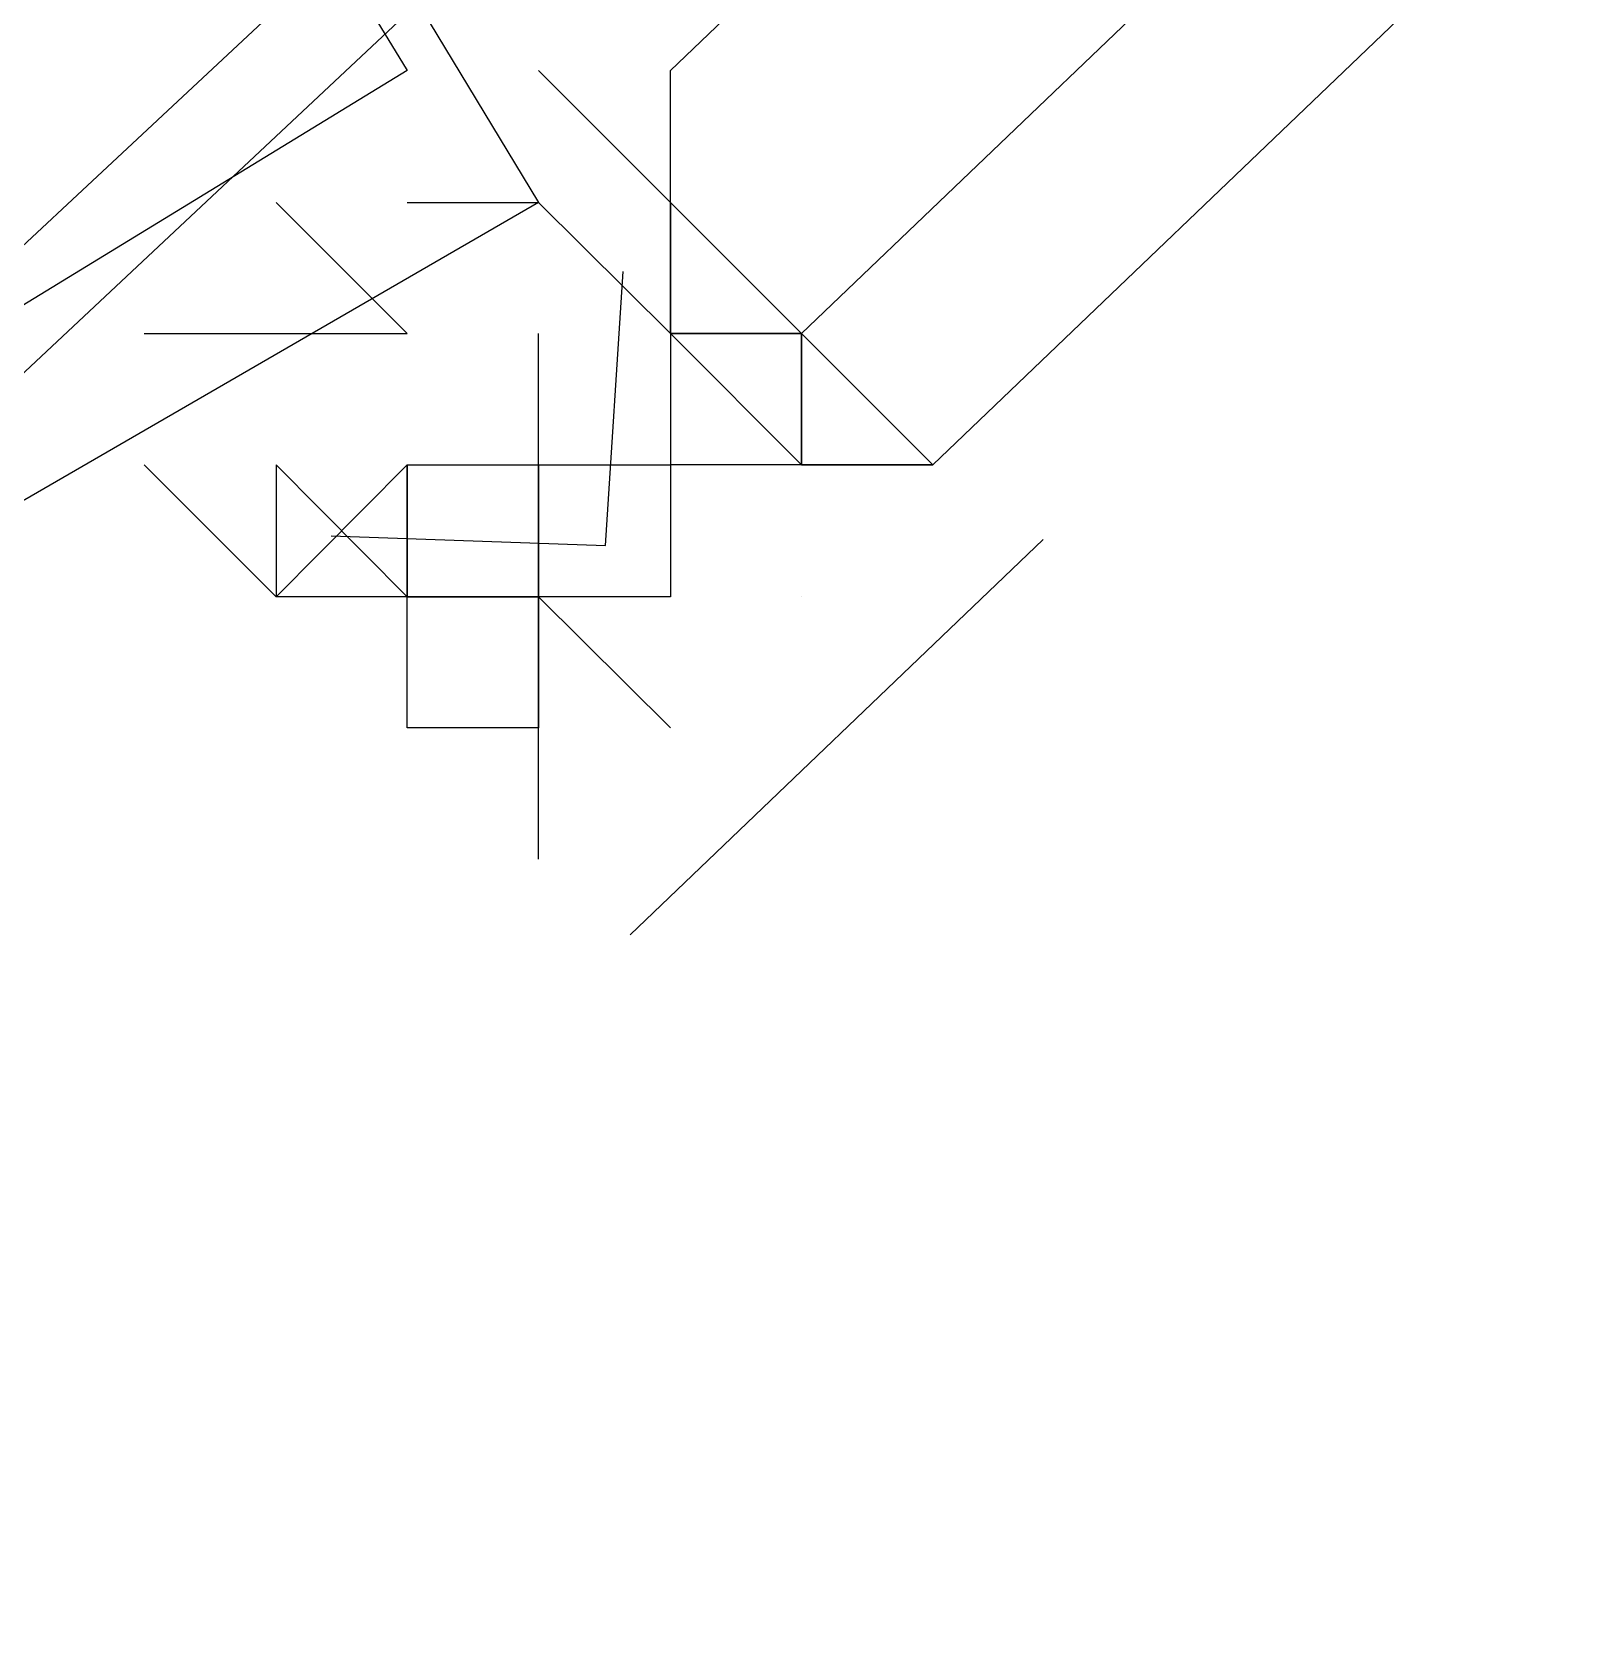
# Model space of a CAD drawing. Header units: feet. Extents: x -84 to 198, y -22 to 181.
# Drawn here: x 132.002 to 132.1575, y 94.1378 to 94.3017 of the extents above; entities that cross this region are included whole.
import ezdxf

# ---------------------------------------------------------------- set-up
doc = ezdxf.new("R2010")
doc.units = ezdxf.units.FT
doc.layers.add('A-LINEA', color=7, linetype='CONTINUOUS')

msp = doc.modelspace()

# ---------------------------------------------------------------- linework, layer by layer
at = {"layer": 'A-LINEA'}
for p, q in [((132.0533, 94.2978), (132.0533, 94.2978)), ((132.0533, 94.2978), (132.0533, 94.2978)), ((132.0533, 94.2844), (132.0533, 94.2844)), ((132.0533, 94.2844), (132.0533, 94.2844)), ((132.0667, 94.2844), (132.0667, 94.2844)), ((132.0667, 94.2844), (132.0667, 94.2844)), ((132.0667, 94.2844), (132.0667, 94.2844)), ((132.0667, 94.2844), (132.0667, 94.2844)), ((132.0667, 94.2844), (132.0667, 94.2844)), ((132.0667, 94.2844), (132.0667, 94.2844)), ((132.0667, 94.2844), (132.0667, 94.2844)), ((132.0667, 94.2844), (132.0667, 94.2844)), ((132.0667, 94.2844), (132.0667, 94.2844)), ((132.0667, 94.2844), (132.0667, 94.2844)), ((132.0667, 94.2844), (132.0667, 94.2844)), ((132.0667, 94.2844), (132.0667, 94.2844)), ((132.0667, 94.2844), (132.0667, 94.2844)), ((132.0667, 94.2844), (132.0667, 94.2844)), ((132.0667, 94.2844), (132.0667, 94.2844)), ((132.0667, 94.2711), (132.0667, 94.2844)), ((132.0667, 94.2844), (132.0667, 94.2844)), ((132.0667, 94.2844), (132.0667, 94.2844)), ((132.0667, 94.2844), (132.0667, 94.2844)), ((132.0667, 94.2844), (132.0667, 94.2844)), ((132.0667, 94.2844), (132.0667, 94.2844)), ((132.0667, 94.2844), (132.0667, 94.2844)), ((132.0667, 94.2844), (132.0667, 94.2844)), ((132.0667, 94.2844), (132.0667, 94.2844)), ((132.0667, 94.2844), (132.0667, 94.2844)), ((132.0667, 94.2844), (132.0667, 94.2844)), ((132.0667, 94.2844), (132.0667, 94.2844)), ((132.0667, 94.2844), (132.0667, 94.2844)), ((132.0667, 94.2844), (132.0667, 94.2844)), ((132.0667, 94.2844), (132.0667, 94.2844)), ((132.0667, 94.2844), (132.0667, 94.2844)), ((132.0667, 94.2844), (132.0667, 94.2844)), ((132.0667, 94.2844), (132.0667, 94.2844)), ((132.0667, 94.2711), (132.0667, 94.2844)), ((132.0667, 94.2844), (132.0667, 94.2844)), ((132.0667, 94.2844), (132.0667, 94.2844)), ((132.0667, 94.2711), (132.0667, 94.2578)), ((132.0667, 94.2711), (132.0667, 94.2711)), ((132.0667, 94.2711), (132.0667, 94.2711)), ((132.0667, 94.2711), (132.0667, 94.2578)), ((132.0667, 94.2711), (132.0667, 94.2711)), ((132.0667, 94.2711), (132.0667, 94.2711)), ((132.0667, 94.2711), (132.0667, 94.2711)), ((132.0667, 94.2711), (132.0667, 94.2711)), ((132.0667, 94.2711), (132.0667, 94.2711)), ((132.0667, 94.2711), (132.0667, 94.2711)), ((132.0667, 94.2711), (132.0667, 94.2711)), ((132.0667, 94.2711), (132.0667, 94.2711)), ((132.0667, 94.2711), (132.0667, 94.2711)), ((132.0667, 94.2711), (132.0667, 94.2711)), ((132.0667, 94.2711), (132.0667, 94.2711)), ((132.0667, 94.2711), (132.0667, 94.2711)), ((132.0667, 94.2711), (132.0667, 94.2711)), ((132.0667, 94.2711), (132.0667, 94.2711)), ((132.0667, 94.2711), (132.0667, 94.2711)), ((132.0667, 94.2711), (132.0667, 94.2711)), ((132.08, 94.2711), (132.0667, 94.2711)), ((132.08, 94.2711), (132.0667, 94.2711)), ((132.0667, 94.2711), (132.0667, 94.2578)), ((132.0667, 94.2711), (132.0667, 94.2711)), ((132.0667, 94.2711), (132.0667, 94.2711)), ((132.0667, 94.2711), (132.0667, 94.2578)), ((132.0667, 94.2711), (132.0667, 94.2711)), ((132.0667, 94.2711), (132.0667, 94.2711)), ((132.0667, 94.2711), (132.0667, 94.2711)), ((132.0667, 94.2711), (132.0667, 94.2711)), ((132.0667, 94.2711), (132.0667, 94.2711)), ((132.0667, 94.2711), (132.0667, 94.2711)), ((132.0667, 94.2711), (132.0667, 94.2711)), ((132.0667, 94.2711), (132.0667, 94.2711)), ((132.0667, 94.2711), (132.0667, 94.2711)), ((132.0667, 94.2711), (132.0667, 94.2711)), ((132.0667, 94.2711), (132.0667, 94.2711)), ((132.0667, 94.2711), (132.0667, 94.2711)), ((132.0667, 94.2711), (132.0667, 94.2711)), ((132.0667, 94.2711), (132.0667, 94.2711)), ((132.0667, 94.2711), (132.0667, 94.2711)), ((132.0667, 94.2711), (132.0667, 94.2711)), ((132.08, 94.2711), (132.0667, 94.2711)), ((132.08, 94.2711), (132.0667, 94.2711)), ((132.08, 94.2711), (132.08, 94.2711)), ((132.08, 94.2711), (132.08, 94.2578)), ((132.08, 94.2711), (132.08, 94.2711)), ((132.08, 94.2711), (132.08, 94.2711)), ((132.08, 94.2711), (132.08, 94.2711)), ((132.08, 94.2711), (132.08, 94.2711)), ((132.08, 94.2711), (132.08, 94.2711)), ((132.08, 94.2711), (132.08, 94.2711)), ((132.08, 94.2711), (132.08, 94.2711)), ((132.08, 94.2711), (132.08, 94.2711)), ((132.08, 94.2711), (132.08, 94.2711)), ((132.08, 94.2711), (132.08, 94.2711)), ((132.08, 94.2711), (132.08, 94.2711)), ((132.08, 94.2711), (132.08, 94.2578)), ((132.08, 94.2711), (132.08, 94.2711)), ((132.08, 94.2578), (132.08, 94.2711)), ((132.08, 94.2711), (132.08, 94.2711)), ((132.08, 94.2711), (132.08, 94.2578)), ((132.08, 94.2711), (132.08, 94.2711)), ((132.08, 94.2711), (132.08, 94.2711)), ((132.08, 94.2711), (132.08, 94.2711)), ((132.08, 94.2711), (132.08, 94.2711)), ((132.08, 94.2711), (132.08, 94.2711)), ((132.08, 94.2711), (132.08, 94.2711)), ((132.08, 94.2711), (132.08, 94.2711)), ((132.08, 94.2711), (132.08, 94.2711)), ((132.08, 94.2711), (132.08, 94.2711)), ((132.08, 94.2711), (132.08, 94.2711)), ((132.08, 94.2711), (132.08, 94.2711)), ((132.08, 94.2711), (132.08, 94.2578)), ((132.08, 94.2711), (132.08, 94.2711)), ((132.08, 94.2578), (132.08, 94.2711)), ((132.0267, 94.2578), (132.0267, 94.2444)), ((132.0267, 94.2578), (132.0267, 94.2444)), ((132.0267, 94.2578), (132.0267, 94.2578)), ((132.0267, 94.2578), (132.0267, 94.2578)), ((132.0267, 94.2578), (132.0267, 94.2444)), ((132.0267, 94.2578), (132.0267, 94.2578)), ((132.0267, 94.2578), (132.0267, 94.2578)), ((132.0267, 94.2578), (132.0267, 94.2444)), ((132.0267, 94.2578), (132.0267, 94.2444)), ((132.0267, 94.2578), (132.0267, 94.2578)), ((132.0267, 94.2578), (132.0267, 94.2578)), ((132.0267, 94.2578), (132.0267, 94.2444)), ((132.0267, 94.2578), (132.0267, 94.2578)), ((132.0267, 94.2578), (132.0267, 94.2578)), ((132.04, 94.2578), (132.04, 94.2444)), ((132.04, 94.2578), (132.04, 94.2444)), ((132.04, 94.2444), (132.04, 94.2578)), ((132.04, 94.2444), (132.04, 94.2578)), ((132.04, 94.2578), (132.04, 94.2578)), ((132.04, 94.2444), (132.04, 94.2578)), ((132.04, 94.2578), (132.04, 94.2444)), ((132.04, 94.2578), (132.04, 94.2578)), ((132.04, 94.2444), (132.04, 94.2578)), ((132.04, 94.2578), (132.04, 94.2444)), ((132.04, 94.2578), (132.04, 94.2444)), ((132.04, 94.2444), (132.04, 94.2578)), ((132.04, 94.2444), (132.04, 94.2578)), ((132.04, 94.2578), (132.04, 94.2578)), ((132.04, 94.2444), (132.04, 94.2578)), ((132.04, 94.2578), (132.04, 94.2444)), ((132.04, 94.2578), (132.04, 94.2578)), ((132.04, 94.2444), (132.04, 94.2578)), ((132.0533, 94.2578), (132.0533, 94.2578)), ((132.0533, 94.2578), (132.0533, 94.2578)), ((132.0533, 94.2578), (132.0533, 94.2444)), ((132.0533, 94.2578), (132.0533, 94.2444)), ((132.0533, 94.2578), (132.0533, 94.2578)), ((132.0533, 94.2578), (132.0533, 94.2578)), ((132.0533, 94.2578), (132.0533, 94.2578)), ((132.0533, 94.2578), (132.0533, 94.2578)), ((132.0533, 94.2578), (132.0533, 94.2578)), ((132.0533, 94.2578), (132.0533, 94.2578)), ((132.0533, 94.2578), (132.0533, 94.2578)), ((132.0533, 94.2578), (132.0533, 94.2578)), ((132.0533, 94.2578), (132.0667, 94.2578)), ((132.0533, 94.2578), (132.0667, 94.2578)), ((132.0533, 94.2578), (132.0667, 94.2578)), ((132.0533, 94.2578), (132.0533, 94.2578)), ((132.0533, 94.2578), (132.0533, 94.2578)), ((132.0533, 94.2578), (132.0533, 94.2444)), ((132.0533, 94.2578), (132.0533, 94.2444)), ((132.0533, 94.2578), (132.0533, 94.2578)), ((132.0533, 94.2578), (132.0533, 94.2578)), ((132.0533, 94.2578), (132.0533, 94.2578)), ((132.0533, 94.2578), (132.0533, 94.2578)), ((132.0533, 94.2578), (132.0533, 94.2578)), ((132.0533, 94.2578), (132.0533, 94.2578)), ((132.0533, 94.2578), (132.0533, 94.2578)), ((132.0533, 94.2578), (132.0533, 94.2578)), ((132.0533, 94.2578), (132.0667, 94.2578)), ((132.0533, 94.2578), (132.0667, 94.2578)), ((132.0533, 94.2578), (132.0667, 94.2578)), ((132.0667, 94.2578), (132.0667, 94.2578)), ((132.0667, 94.2578), (132.0667, 94.2578)), ((132.0667, 94.2578), (132.0667, 94.2444)), ((132.0667, 94.2578), (132.0667, 94.2444)), ((132.0667, 94.2578), (132.0667, 94.2578)), ((132.0667, 94.2578), (132.0667, 94.2444)), ((132.0667, 94.2578), (132.0667, 94.2444)), ((132.0667, 94.2578), (132.0667, 94.2578)), ((132.0667, 94.2578), (132.0667, 94.2578)), ((132.0667, 94.2578), (132.0667, 94.2578)), ((132.0667, 94.2578), (132.0667, 94.2578)), ((132.0667, 94.2578), (132.0667, 94.2578)), ((132.0667, 94.2578), (132.0667, 94.2578)), ((132.0667, 94.2578), (132.0667, 94.2578)), ((132.0667, 94.2578), (132.0667, 94.2578)), ((132.08, 94.2578), (132.0667, 94.2578)), ((132.0667, 94.2578), (132.0667, 94.2578)), ((132.0667, 94.2578), (132.0667, 94.2578)), ((132.0667, 94.2578), (132.0667, 94.2578)), ((132.0667, 94.2578), (132.0667, 94.2578)), ((132.0667, 94.2578), (132.0667, 94.2578)), ((132.0667, 94.2578), (132.0667, 94.2578)), ((132.0667, 94.2578), (132.0667, 94.2578)), ((132.0667, 94.2578), (132.0667, 94.2578)), ((132.0667, 94.2578), (132.0667, 94.2578)), ((132.0667, 94.2578), (132.0667, 94.2578)), ((132.0667, 94.2578), (132.0667, 94.2578)), ((132.0667, 94.2578), (132.0667, 94.2578)), ((132.0667, 94.2578), (132.0667, 94.2578)), ((132.0667, 94.2578), (132.0667, 94.2578)), ((132.0667, 94.2578), (132.0667, 94.2578)), ((132.0667, 94.2578), (132.0667, 94.2578)), ((132.0667, 94.2578), (132.0667, 94.2444)), ((132.0667, 94.2578), (132.0667, 94.2444)), ((132.0667, 94.2578), (132.0667, 94.2578)), ((132.0667, 94.2578), (132.0667, 94.2444)), ((132.0667, 94.2578), (132.0667, 94.2444)), ((132.0667, 94.2578), (132.0667, 94.2578)), ((132.0667, 94.2578), (132.0667, 94.2578)), ((132.0667, 94.2578), (132.0667, 94.2578)), ((132.0667, 94.2578), (132.0667, 94.2578)), ((132.0667, 94.2578), (132.0667, 94.2578)), ((132.0667, 94.2578), (132.0667, 94.2578)), ((132.0667, 94.2578), (132.0667, 94.2578)), ((132.0667, 94.2578), (132.0667, 94.2578)), ((132.08, 94.2578), (132.0667, 94.2578)), ((132.0667, 94.2578), (132.0667, 94.2578)), ((132.0667, 94.2578), (132.0667, 94.2578)), ((132.0667, 94.2578), (132.0667, 94.2578)), ((132.0667, 94.2578), (132.0667, 94.2578)), ((132.0667, 94.2578), (132.0667, 94.2578)), ((132.0667, 94.2578), (132.0667, 94.2578)), ((132.0667, 94.2578), (132.0667, 94.2578)), ((132.0667, 94.2578), (132.0667, 94.2578)), ((132.0667, 94.2578), (132.0667, 94.2578)), ((132.0667, 94.2578), (132.0667, 94.2578)), ((132.0667, 94.2578), (132.0667, 94.2578)), ((132.0667, 94.2578), (132.0667, 94.2578)), ((132.0667, 94.2578), (132.0667, 94.2578)), ((132.0667, 94.2578), (132.0667, 94.2578)), ((132.08, 94.2578), (132.08, 94.2578)), ((132.08, 94.2578), (132.08, 94.2578)), ((132.08, 94.2578), (132.08, 94.2578)), ((132.08, 94.2578), (132.08, 94.2578)), ((132.08, 94.2578), (132.08, 94.2578)), ((132.08, 94.2578), (132.08, 94.2578)), ((132.08, 94.2578), (132.08, 94.2578)), ((132.08, 94.2578), (132.08, 94.2578)), ((132.08, 94.2578), (132.08, 94.2578)), ((132.08, 94.2578), (132.08, 94.2578)), ((132.08, 94.2578), (132.08, 94.2578)), ((132.08, 94.2578), (132.08, 94.2578)), ((132.08, 94.2578), (132.08, 94.2578)), ((132.08, 94.2578), (132.08, 94.2578)), ((132.0933, 94.2578), (132.08, 94.2578)), ((132.08, 94.2578), (132.08, 94.2578)), ((132.08, 94.2578), (132.08, 94.2578)), ((132.08, 94.2578), (132.08, 94.2578)), ((132.08, 94.2578), (132.08, 94.2578)), ((132.08, 94.2578), (132.08, 94.2578)), ((132.08, 94.2578), (132.08, 94.2578)), ((132.08, 94.2578), (132.08, 94.2578)), ((132.08, 94.2578), (132.08, 94.2578)), ((132.08, 94.2578), (132.08, 94.2578)), ((132.08, 94.2578), (132.08, 94.2578)), ((132.08, 94.2578), (132.08, 94.2578)), ((132.08, 94.2578), (132.08, 94.2578)), ((132.08, 94.2578), (132.08, 94.2578)), ((132.08, 94.2578), (132.08, 94.2578)), ((132.08, 94.2578), (132.08, 94.2578)), ((132.08, 94.2578), (132.08, 94.2578)), ((132.08, 94.2578), (132.08, 94.2578)), ((132.08, 94.2578), (132.08, 94.2578)), ((132.08, 94.2578), (132.08, 94.2578)), ((132.08, 94.2578), (132.08, 94.2578)), ((132.08, 94.2578), (132.08, 94.2578)), ((132.08, 94.2578), (132.08, 94.2578)), ((132.08, 94.2578), (132.08, 94.2578)), ((132.08, 94.2578), (132.08, 94.2578)), ((132.08, 94.2578), (132.08, 94.2578)), ((132.0933, 94.2578), (132.08, 94.2578)), ((132.08, 94.2578), (132.08, 94.2578)), ((132.08, 94.2578), (132.08, 94.2578)), ((132.08, 94.2578), (132.08, 94.2578)), ((132.08, 94.2578), (132.08, 94.2578)), ((132.08, 94.2578), (132.08, 94.2578)), ((132.08, 94.2578), (132.08, 94.2578)), ((132.08, 94.2578), (132.08, 94.2578)), ((132.08, 94.2578), (132.08, 94.2578)), ((132.08, 94.2578), (132.08, 94.2578)), ((132.08, 94.2578), (132.08, 94.2578)), ((132.08, 94.2578), (132.08, 94.2578)), ((132.0933, 94.2578), (132.0933, 94.2578)), ((132.0933, 94.2578), (132.0933, 94.2578)), ((132.0933, 94.2578), (132.0933, 94.2578)), ((132.0933, 94.2578), (132.0933, 94.2578)), ((132.0933, 94.2578), (132.0933, 94.2578)), ((132.0933, 94.2578), (132.0933, 94.2578)), ((132.1045, 94.2502), (132.0626, 94.2101)), ((132.1045, 94.2502), (132.0626, 94.2101)), ((132.04, 94.2444), (132.0267, 94.2444)), ((132.04, 94.2444), (132.0267, 94.2444)), ((132.04, 94.2444), (132.0267, 94.2444)), ((132.04, 94.2444), (132.0267, 94.2444)), ((132.04, 94.2444), (132.04, 94.2444)), ((132.0533, 94.2444), (132.04, 94.2444)), ((132.04, 94.2444), (132.04, 94.2444)), ((132.04, 94.2444), (132.04, 94.2444)), ((132.04, 94.2444), (132.04, 94.2444)), ((132.04, 94.2444), (132.04, 94.2444)), ((132.04, 94.2444), (132.04, 94.2444)), ((132.04, 94.2444), (132.04, 94.2444)), ((132.04, 94.2444), (132.04, 94.2444)), ((132.04, 94.2311), (132.04, 94.2444)), ((132.04, 94.2444), (132.04, 94.2444)), ((132.04, 94.2444), (132.04, 94.2444)), ((132.04, 94.2444), (132.04, 94.2444)), ((132.04, 94.2311), (132.04, 94.2444)), ((132.04, 94.2444), (132.0533, 94.2444)), ((132.04, 94.2444), (132.0533, 94.2444)), ((132.04, 94.2444), (132.04, 94.2444)), ((132.04, 94.2444), (132.0533, 94.2444)), ((132.04, 94.2444), (132.04, 94.2444)), ((132.04, 94.2444), (132.04, 94.2444)), ((132.0533, 94.2444), (132.04, 94.2444)), ((132.04, 94.2444), (132.04, 94.2444)), ((132.04, 94.2444), (132.04, 94.2444)), ((132.04, 94.2444), (132.04, 94.2444)), ((132.04, 94.2444), (132.04, 94.2444)), ((132.04, 94.2444), (132.04, 94.2444)), ((132.04, 94.2444), (132.04, 94.2444)), ((132.04, 94.2444), (132.04, 94.2444)), ((132.04, 94.2311), (132.04, 94.2444)), ((132.04, 94.2444), (132.04, 94.2444)), ((132.04, 94.2444), (132.04, 94.2444)), ((132.04, 94.2444), (132.04, 94.2444)), ((132.04, 94.2311), (132.04, 94.2444)), ((132.04, 94.2444), (132.0533, 94.2444)), ((132.04, 94.2444), (132.0533, 94.2444)), ((132.04, 94.2444), (132.04, 94.2444)), ((132.04, 94.2444), (132.0533, 94.2444)), ((132.04, 94.2444), (132.04, 94.2444)), ((132.0533, 94.2444), (132.0533, 94.2444)), ((132.0533, 94.2444), (132.0533, 94.2444)), ((132.0533, 94.2444), (132.0533, 94.2444)), ((132.0533, 94.2444), (132.0533, 94.2444)), ((132.0533, 94.2444), (132.0533, 94.2444)), ((132.0533, 94.2444), (132.0533, 94.2444)), ((132.0533, 94.2444), (132.0533, 94.2444)), ((132.0533, 94.2444), (132.0533, 94.2444)), ((132.0533, 94.2444), (132.0533, 94.2444)), ((132.0533, 94.2444), (132.0533, 94.2444)), ((132.0533, 94.2444), (132.0533, 94.2444)), ((132.0533, 94.2444), (132.0533, 94.2444)), ((132.0533, 94.2444), (132.0533, 94.2444)), ((132.0533, 94.2444), (132.0533, 94.2444)), ((132.0533, 94.2444), (132.0533, 94.2444)), ((132.0533, 94.2444), (132.0533, 94.2444)), ((132.0533, 94.2444), (132.0533, 94.2444)), ((132.0667, 94.2444), (132.0533, 94.2444)), ((132.0533, 94.2444), (132.0533, 94.2444)), ((132.0667, 94.2444), (132.0533, 94.2444)), ((132.0667, 94.2444), (132.0533, 94.2444)), ((132.0533, 94.2444), (132.0533, 94.2444)), ((132.0533, 94.2444), (132.0533, 94.2311)), ((132.0533, 94.2311), (132.0533, 94.2444)), ((132.0667, 94.2311), (132.0533, 94.2444)), ((132.0533, 94.2311), (132.0533, 94.2444)), ((132.0533, 94.2444), (132.0533, 94.2444)), ((132.0533, 94.2444), (132.0533, 94.2444)), ((132.0533, 94.2444), (132.0533, 94.2444)), ((132.0533, 94.2444), (132.0533, 94.2444)), ((132.0533, 94.2444), (132.0533, 94.2444)), ((132.0533, 94.2444), (132.0533, 94.2444)), ((132.0533, 94.2444), (132.0533, 94.2444)), ((132.0533, 94.2444), (132.0533, 94.2444)), ((132.0533, 94.2444), (132.0533, 94.2444)), ((132.0533, 94.2444), (132.0533, 94.2444)), ((132.0533, 94.2444), (132.0533, 94.2444)), ((132.0533, 94.2444), (132.0533, 94.2444)), ((132.0533, 94.2444), (132.0533, 94.2444)), ((132.0533, 94.2444), (132.0533, 94.2444)), ((132.0533, 94.2444), (132.0533, 94.2444)), ((132.0533, 94.2444), (132.0533, 94.2444)), ((132.0533, 94.2444), (132.0533, 94.2444)), ((132.0533, 94.2444), (132.0533, 94.2444)), ((132.0667, 94.2444), (132.0533, 94.2444)), ((132.0533, 94.2444), (132.0533, 94.2444)), ((132.0667, 94.2444), (132.0533, 94.2444)), ((132.0667, 94.2444), (132.0533, 94.2444)), ((132.0533, 94.2444), (132.0533, 94.2444)), ((132.0533, 94.2444), (132.0533, 94.2311)), ((132.0533, 94.2311), (132.0533, 94.2444)), ((132.0667, 94.2311), (132.0533, 94.2444)), ((132.0533, 94.2311), (132.0533, 94.2444)), ((132.0533, 94.2444), (132.0533, 94.2444)), ((132.0667, 94.2444), (132.0667, 94.2444)), ((132.0667, 94.2444), (132.0667, 94.2444)), ((132.0667, 94.2444), (132.0667, 94.2444)), ((132.0667, 94.2444), (132.0667, 94.2444)), ((132.0667, 94.2444), (132.0667, 94.2444)), ((132.0667, 94.2444), (132.0667, 94.2444)), ((132.0667, 94.2444), (132.0667, 94.2444)), ((132.0667, 94.2444), (132.0667, 94.2444)), ((132.0667, 94.2444), (132.0667, 94.2444)), ((132.0667, 94.2444), (132.0667, 94.2444)), ((132.0667, 94.2444), (132.0667, 94.2444)), ((132.0667, 94.2444), (132.0667, 94.2444)), ((132.0667, 94.2444), (132.0667, 94.2444)), ((132.0667, 94.2444), (132.0667, 94.2444)), ((132.0667, 94.2444), (132.0667, 94.2444)), ((132.0667, 94.2444), (132.0667, 94.2444)), ((132.0667, 94.2444), (132.0667, 94.2444)), ((132.0667, 94.2444), (132.0667, 94.2444)), ((132.0667, 94.2444), (132.0667, 94.2444)), ((132.0667, 94.2444), (132.0667, 94.2444)), ((132.0667, 94.2444), (132.0667, 94.2444)), ((132.0667, 94.2444), (132.0667, 94.2444)), ((132.0667, 94.2444), (132.0667, 94.2444)), ((132.0667, 94.2444), (132.0667, 94.2444)), ((132.0667, 94.2444), (132.0667, 94.2444)), ((132.0667, 94.2444), (132.0667, 94.2444)), ((132.0667, 94.2444), (132.0667, 94.2444)), ((132.0667, 94.2444), (132.0667, 94.2444)), ((132.0667, 94.2444), (132.0667, 94.2444)), ((132.0667, 94.2444), (132.0667, 94.2444)), ((132.0667, 94.2444), (132.0667, 94.2444)), ((132.0667, 94.2444), (132.0667, 94.2444)), ((132.0667, 94.2444), (132.0667, 94.2444)), ((132.0667, 94.2444), (132.0667, 94.2444)), ((132.0667, 94.2444), (132.0667, 94.2444)), ((132.0667, 94.2444), (132.0667, 94.2444)), ((132.0667, 94.2444), (132.0667, 94.2444)), ((132.0667, 94.2444), (132.0667, 94.2444)), ((132.0667, 94.2444), (132.0667, 94.2444)), ((132.0667, 94.2444), (132.0667, 94.2444)), ((132.0667, 94.2444), (132.0667, 94.2444)), ((132.0667, 94.2444), (132.0667, 94.2444)), ((132.0667, 94.2444), (132.0667, 94.2444)), ((132.0667, 94.2444), (132.0667, 94.2444)), ((132.0667, 94.2444), (132.0667, 94.2444)), ((132.0667, 94.2444), (132.0667, 94.2444)), ((132.0667, 94.2444), (132.0667, 94.2444)), ((132.0667, 94.2444), (132.0667, 94.2444)), ((132.0667, 94.2444), (132.0667, 94.2444)), ((132.0667, 94.2444), (132.0667, 94.2444)), ((132.0667, 94.2444), (132.0667, 94.2444)), ((132.0667, 94.2444), (132.0667, 94.2444)), ((132.0667, 94.2444), (132.0667, 94.2444)), ((132.0667, 94.2444), (132.0667, 94.2444)), ((132.08, 94.2444), (132.08, 94.2444)), ((132.08, 94.2444), (132.08, 94.2444)), ((132.08, 94.2444), (132.08, 94.2444)), ((132.08, 94.2444), (132.08, 94.2444)), ((132.08, 94.2444), (132.08, 94.2444)), ((132.08, 94.2444), (132.08, 94.2444)), ((132.0533, 94.2311), (132.04, 94.2311)), ((132.04, 94.2311), (132.04, 94.2311)), ((132.04, 94.2311), (132.04, 94.2311)), ((132.04, 94.2311), (132.04, 94.2311)), ((132.0533, 94.2311), (132.04, 94.2311)), ((132.04, 94.2311), (132.04, 94.2311)), ((132.04, 94.2311), (132.04, 94.2311)), ((132.04, 94.2311), (132.04, 94.2311)), ((132.0533, 94.2311), (132.0533, 94.2311)), ((132.0533, 94.2311), (132.0533, 94.2311)), ((132.0533, 94.2311), (132.0533, 94.2311)), ((132.0533, 94.2311), (132.0533, 94.2311)), ((132.0533, 94.2311), (132.0533, 94.2311)), ((132.0533, 94.2311), (132.0533, 94.2311)), ((132.0533, 94.2311), (132.0533, 94.2311)), ((132.0533, 94.2311), (132.0533, 94.2311)), ((132.0533, 94.2311), (132.0533, 94.2311)), ((132.0533, 94.2311), (132.0533, 94.2311)), ((132.0533, 94.2311), (132.0533, 94.2311)), ((132.0533, 94.2311), (132.0533, 94.2311)), ((132.0533, 94.2311), (132.0533, 94.2311)), ((132.0533, 94.2311), (132.0533, 94.2311)), ((132.0533, 94.2311), (132.0533, 94.2311)), ((132.0533, 94.2311), (132.0533, 94.2311)), ((132.0533, 94.2311), (132.0533, 94.2311)), ((132.0533, 94.2311), (132.0533, 94.2311)), ((132.0533, 94.2311), (132.0533, 94.2311)), ((132.0533, 94.2311), (132.0533, 94.2311)), ((132.0533, 94.2311), (132.0533, 94.2311)), ((132.0533, 94.2311), (132.0533, 94.2311)), ((132.0533, 94.2311), (132.0533, 94.2311)), ((132.0533, 94.2311), (132.0533, 94.2311)), ((132.0533, 94.2311), (132.0533, 94.2311)), ((132.0533, 94.2178), (132.0533, 94.2311)), ((132.0533, 94.2311), (132.0533, 94.2311)), ((132.0533, 94.2311), (132.0533, 94.2311)), ((132.0533, 94.2311), (132.0533, 94.2311)), ((132.0533, 94.2311), (132.0533, 94.2311)), ((132.0533, 94.2311), (132.0533, 94.2311)), ((132.0533, 94.2311), (132.0533, 94.2311)), ((132.0533, 94.2311), (132.0533, 94.2311)), ((132.0533, 94.2311), (132.0533, 94.2311)), ((132.0533, 94.2311), (132.0533, 94.2311)), ((132.0533, 94.2311), (132.0533, 94.2311)), ((132.0533, 94.2311), (132.0533, 94.2311)), ((132.0533, 94.2311), (132.0533, 94.2311)), ((132.0533, 94.2311), (132.0533, 94.2311)), ((132.0533, 94.2311), (132.0533, 94.2311)), ((132.0533, 94.2311), (132.0533, 94.2311)), ((132.0533, 94.2311), (132.0533, 94.2311)), ((132.0533, 94.2311), (132.0533, 94.2311)), ((132.0533, 94.2311), (132.0533, 94.2311)), ((132.0533, 94.2311), (132.0533, 94.2311)), ((132.0533, 94.2311), (132.0533, 94.2311)), ((132.0533, 94.2311), (132.0533, 94.2311)), ((132.0533, 94.2311), (132.0533, 94.2311)), ((132.0533, 94.2311), (132.0533, 94.2311)), ((132.0533, 94.2311), (132.0533, 94.2311)), ((132.0533, 94.2311), (132.0533, 94.2311)), ((132.0533, 94.2178), (132.0533, 94.2311)), ((132.0667, 94.2311), (132.0667, 94.2311)), ((132.0667, 94.2311), (132.0667, 94.2311)), ((132.0533, 94.2178), (132.0533, 94.2178)), ((132.0533, 94.2178), (132.0533, 94.2178)), ((132.0533, 94.2178), (132.0533, 94.2178)), ((132.0533, 94.2178), (132.0533, 94.2178)), ((132.0533, 94.2178), (132.0533, 94.2178)), ((132.0533, 94.2178), (132.0533, 94.2178)), ((132.0533, 94.2178), (132.0533, 94.2178)), ((132.0533, 94.2178), (132.0533, 94.2178))]:
    msp.add_line(p, q, dxfattribs=at)
for points in [[(134.5733, 96.6578), (132.08, 94.2711), (132.0667, 94.2844), (132.0667, 94.2978), (134.5467, 96.6711), (134.56, 96.6711), (134.5733, 96.6578)], [(134.5733, 96.6578), (132.08, 94.2711), (132.0667, 94.2844), (132.0667, 94.2978), (134.5467, 96.6711), (134.56, 96.6711), (134.5733, 96.6578)], [(134.5867, 96.6444), (132.0933, 94.2578), (132.08, 94.2711), (134.5733, 96.6578), (134.5867, 96.6444)], [(134.5867, 96.6444), (132.0933, 94.2578), (132.08, 94.2711), (134.5733, 96.6578), (134.5867, 96.6444)], [(131.7333, 94.8044), (131.52, 94.6044), (131.92, 94.1911), (132.1333, 94.3911), (131.7333, 94.8044)], [(131.7333, 94.8044), (131.52, 94.6044), (131.92, 94.1911), (132.1333, 94.3911), (131.7333, 94.8044)], [(131.5067, 94.6311), (131.7467, 94.7911), (132.0533, 94.2844), (131.8, 94.1378), (131.5067, 94.6311)], [(131.5067, 94.6311), (131.7467, 94.7911), (132.0533, 94.2844), (131.8, 94.1378), (131.5067, 94.6311)], [(131.7333, 94.7911), (131.5333, 94.6044), (131.92, 94.2044), (132.12, 94.3911), (131.7333, 94.7911)], [(131.7333, 94.7911), (131.5333, 94.6044), (131.92, 94.2044), (132.12, 94.3911), (131.7333, 94.7911)], [(131.52, 94.6311), (131.7467, 94.7778), (132.04, 94.2978), (131.8, 94.1511), (131.52, 94.6311)], [(131.52, 94.6311), (131.7467, 94.7778), (132.04, 94.2978), (131.8, 94.1511), (131.52, 94.6311)], [(132.0533, 94.2978), (132.0667, 94.2844), (132.0667, 94.2711), (132.08, 94.2711), (132.0933, 94.2578)], [(132.0533, 94.2978), (132.0667, 94.2844), (132.0667, 94.2711), (132.08, 94.2711), (132.0933, 94.2578)], [(132.0133, 94.2711), (132.0133, 94.2711), (132.04, 94.2711), (132.04, 94.2711), (132.0267, 94.2844), (132.0267, 94.2844), (132.0267, 94.2844), (132.0267, 94.2844)], [(132.0133, 94.2711), (132.0133, 94.2711), (132.04, 94.2711), (132.04, 94.2711), (132.0267, 94.2844), (132.0267, 94.2844), (132.0267, 94.2844), (132.0267, 94.2844)], [(132.04, 94.2844), (132.04, 94.2844), (132.04, 94.2844), (132.04, 94.2844), (132.04, 94.2844), (132.04, 94.2844), (132.04, 94.2844), (132.0533, 94.2844), (132.0533, 94.2844), (132.0667, 94.2711), (132.0667, 94.2711), (132.0667, 94.2711)], [(132.04, 94.2844), (132.04, 94.2844), (132.04, 94.2844), (132.04, 94.2844), (132.04, 94.2844), (132.04, 94.2844), (132.04, 94.2844), (132.0533, 94.2844), (132.0533, 94.2844), (132.0667, 94.2711), (132.0667, 94.2711), (132.0667, 94.2711)], [(132.0323, 94.2506), (132.0601, 94.2496), (132.0619, 94.2774)], [(132.0323, 94.2506), (132.0601, 94.2496), (132.0619, 94.2774)], [(132.04, 94.2578), (132.0533, 94.2578), (132.0533, 94.2578), (132.0533, 94.2711)], [(132.04, 94.2578), (132.0533, 94.2578), (132.0533, 94.2578), (132.0533, 94.2711)], [(132.08, 94.2711), (132.08, 94.2578), (132.0667, 94.2711)], [(132.08, 94.2711), (132.08, 94.2578), (132.0667, 94.2711)], [(132.08, 94.2711), (132.08, 94.2578), (132.0933, 94.2578)], [(132.08, 94.2711), (132.08, 94.2578), (132.0933, 94.2578)], [(132.0133, 94.2578), (132.0267, 94.2444), (132.0267, 94.2444), (132.04, 94.2578), (132.04, 94.2578)], [(132.0133, 94.2578), (132.0267, 94.2444), (132.0267, 94.2444), (132.04, 94.2578), (132.04, 94.2578)], [(132.0533, 94.2311), (132.04, 94.2311), (132.04, 94.2444), (132.0267, 94.2578)], [(132.0533, 94.2311), (132.04, 94.2311), (132.04, 94.2444), (132.0267, 94.2578)], [(132.04, 94.2578), (132.04, 94.2444), (132.04, 94.2578)], [(132.04, 94.2578), (132.04, 94.2444), (132.04, 94.2578), (132.04, 94.2444), (132.04, 94.2444)], [(132.04, 94.2578), (132.04, 94.2444), (132.04, 94.2578)], [(132.04, 94.2578), (132.04, 94.2444), (132.04, 94.2578), (132.04, 94.2444), (132.04, 94.2444)], [(132.0533, 94.2578), (132.0533, 94.2444), (132.0533, 94.2578)], [(132.0533, 94.2578), (132.0533, 94.2444), (132.0533, 94.2578)], [(132.04, 94.2311), (132.04, 94.2444), (132.0533, 94.2444)], [(132.04, 94.2311), (132.04, 94.2444), (132.0533, 94.2444)]]:
    msp.add_lwpolyline(points, dxfattribs=at)
msp.add_lwpolyline([(132.04, 94.2844), (132.04, 94.2844), (132.04, 94.2844), (132.04, 94.2844)], close=True, dxfattribs=at)
msp.add_lwpolyline([(132.04, 94.2844), (132.04, 94.2844), (132.04, 94.2844), (132.04, 94.2844)], close=True, dxfattribs=at)

doc.saveas('drawing.dxf')
